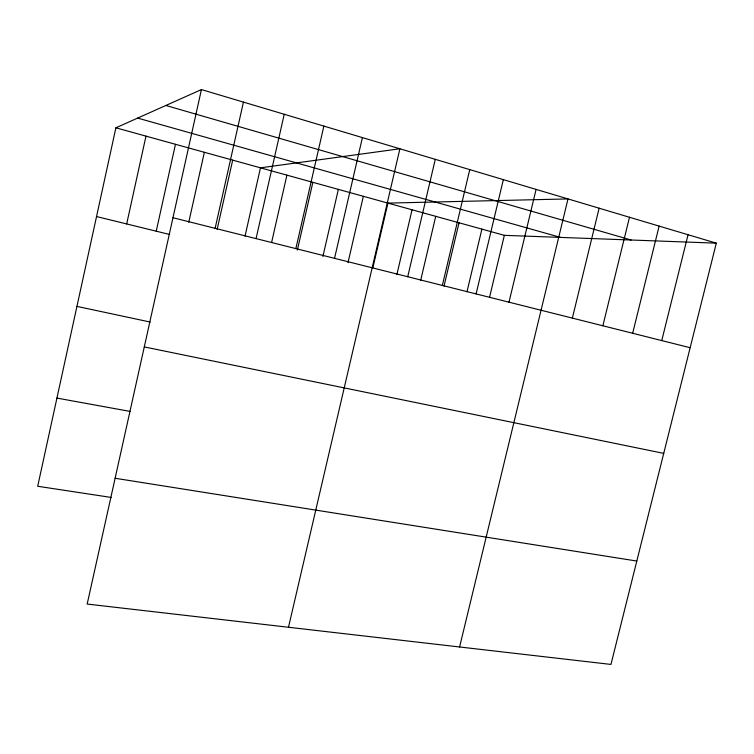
<?xml version="1.0" encoding="UTF-8"?>
<svg xmlns="http://www.w3.org/2000/svg" width="754" height="754" viewBox="0 0 754 754"><rect width="100%" height="100%" fill="white"/><g stroke="black" fill="none" stroke-linecap="round" stroke-linejoin="round"><path stroke-width="1.13" d="M201.431 89.575L87.181 604.058L610.957 664.425L716.3 243.156L201.431 89.575L115.899 127.803L37.7 486.264L111.196 497.442M126.681 223.947L145.984 136.135M156.229 231.195L175.465 144.297M188.764 222.242L204.362 152.289M215.126 228.321L243.438 102.11M217.152 229.376L232.694 160.131M245.022 236.153L260.469 167.822L399.884 148.774L288.49 627.262M256.068 238.613L284.23 114.278M271.572 242.59L286.906 175.145M295.86 248.613L323.871 126.107M297.368 250.055L312.863 182.327M322.901 256.464L338.348 189.377M334.54 258.339L362.41 137.596M348.018 262.552L363.353 196.304M372.9 267.604L387.924 203.099L567.998 198.924L459.591 646.979M396.868 274.597L412.042 209.782M407.726 276.727L435.275 159.33M420.666 280.347L435.737 216.341M442.353 285.436L469.751 169.612M444.002 286.209L459.016 222.788M466.98 291.76L481.891 229.112M476.094 293.919L503.342 179.641M489.572 297.199L504.36 235.333L716.3 243.156M508.988 302.184L536.085 189.405M572.352 318.113L599.128 208.208M602.87 325.785L629.496 217.265M632.663 333.268L659.128 226.106M661.748 340.582L688.053 234.73M115.117 478.262L636.8 561.051M56.936 398.084L130.291 411.448M144.287 346.925L663.727 453.38M76.946 306.388L150.15 322.043M96.54 216.549L169.593 234.475M172.977 217.727L690.155 347.717M115.899 127.803L504.36 235.333M137.652 118.086L560.571 237.416M165.88 105.466L631.107 240.017"/></g></svg>
